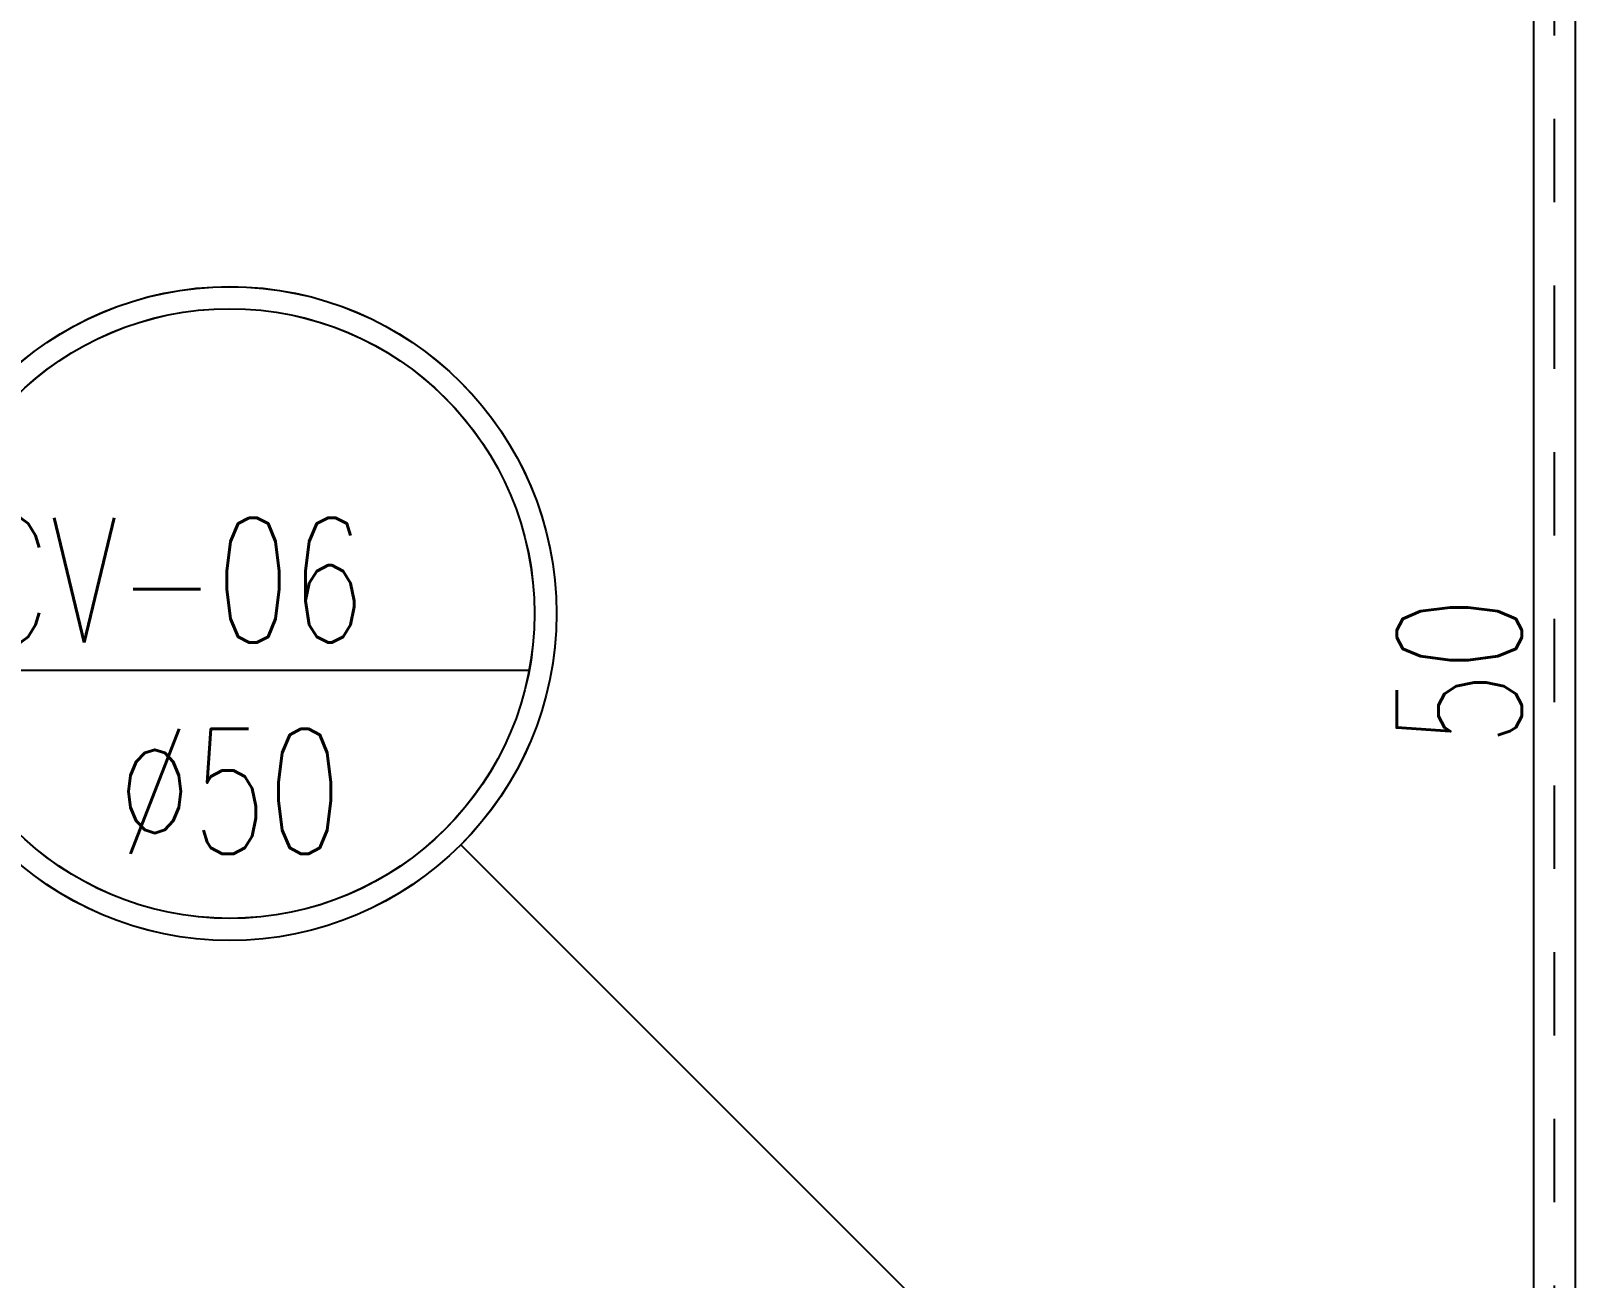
# Model space of a CAD drawing. Header units: inches. Extents: x 542787 to 543192, y 9574025 to 9574373.
# Drawn here: x 543043.06 to 543044.917, y 9574106.53 to 9574108.026 of the extents above; entities that cross this region are included whole.
import ezdxf
from ezdxf.enums import TextEntityAlignment as Align

# ---------------------------------------------------------------- set-up
doc = ezdxf.new("R2010")
doc.units = ezdxf.units.IN
doc.header["$MEASUREMENT"] = 0
doc.linetypes.add('DASHDOT', pattern=[1, 0.5, -0.25, 0, -0.25])
for name, color, linetype in [('EIXO', 8, 'Continuous'), ('I-ESGOTO', 6, 'Continuous'), ('I-NORMO_INST', 4, 'Continuous')]:
    doc.layers.add(name, color=color, linetype=linetype)
doc.styles.add('125', font='ROMANS.SHX', dxfattribs={"width": 0.7, "height": 0.25})
doc.styles.add('50', font='ROMANS.SHX', dxfattribs={"width": 0.7, "height": 0.1})

# ---------------------------------------------------------------- blocks, each defined once
blk = doc.blocks.new('*U169')
at = {"color": 2}
blk.add_wipeout([(0.0285, 0), (0.0285, -5.0637), (-0.0285, -5.0637), (-0.0285, 0)], dxfattribs=at)
for p, q in [((-0.025, 0), (-0.025, -5.0637)), ((0.025, 0), (0.025, -5.0637))]:
    blk.add_line(p, q)
at = {"layer": 'EIXO', "linetype": 'DASHDOT', "ltscale": 0.01}
blk.add_line((0, 0), (0, -5.0637), dxfattribs=at)
blk = doc.blocks.new('BOLA')
at = {"style": '50', "width": 0.7, "flags": 1}
blk.add_attdef('ALTUARA', text='', height=0.002, dxfattribs=at).set_placement((0.00026, -0.007526), align=Align.CENTER)
at = {"color": 2}
blk.add_wipeout([(-0.003431, 0.003307), (-0.000897, 0.004686), (0.001845, 0.004422), (0.003566, 0.003136), (0.004587, 0.001341), (0.004757, -0.000322), (0.004228, -0.002231), (0.002999, -0.003724), (0.001108, -0.004707), (-0.000878, -0.004726), (-0.00258, -0.004083), (-0.003431, -0.003327), (-0.004508, -0.001702), (-0.004792, -0.000077), (-0.004527, 0.001624)], dxfattribs=at)
at = {"color": 8}
blk.add_line((-0.004793, -0.000905), (0.004793, -0.000905), dxfattribs=at)
blk.add_circle((0, 0), 0.005231, dxfattribs=at)
blk.add_circle((0, 0), 0.004878)
at = {"style": '50', "width": 0.7}
blk.add_attdef('NAF', (-0.004127, -0.000465), '', height=0.002, dxfattribs=at)
blk.add_attdef('NU', text='', height=0.002, dxfattribs=at).set_placement((0, -0.003846), align=Align.CENTER)
blk = doc.blocks.new('*U190')
blk.add_line((0, -0.024745), (0, 0))
at = {"color": 8}
blk.add_circle((0, -0.029977), 0.005231, dxfattribs=at)
blk.add_circle((0, -0.029977), 0.004878)

msp = doc.modelspace()

# ---------------------------------------------------------------- block references
at = {"layer": 'I-ESGOTO', "xscale": -1}
msp.add_blockref('*U169', (543044.8884, 9574110.5207), dxfattribs=at)
at = {"layer": 'I-NORMO_INST', "xscale": 75, "yscale": 75, "zscale": 75}
msp.add_blockref('BOLA', (543043.2987, 9574107.327), dxfattribs=at).add_auto_attribs({'NAF': 'CV-06', 'NU': '%%c50'})

# ---------------------------------------------------------------- texts
at = {"layer": 'I-NORMO_INST', "style": '125', "width": 0.7}
msp.add_text('50', height=0.15, rotation=90, dxfattribs=at).set_placement((543044.8493, 9574107.1678))

# ---------------------------------------------------------------- next in the draw order: block references
at = {"layer": 'I-NORMO_INST', "xscale": 75, "yscale": 75, "zscale": 75, "rotation": 224.9999999999999}
msp.add_blockref('*U190', (543044.8884, 9574105.7373), dxfattribs=at)

doc.saveas('drawing.dxf')
